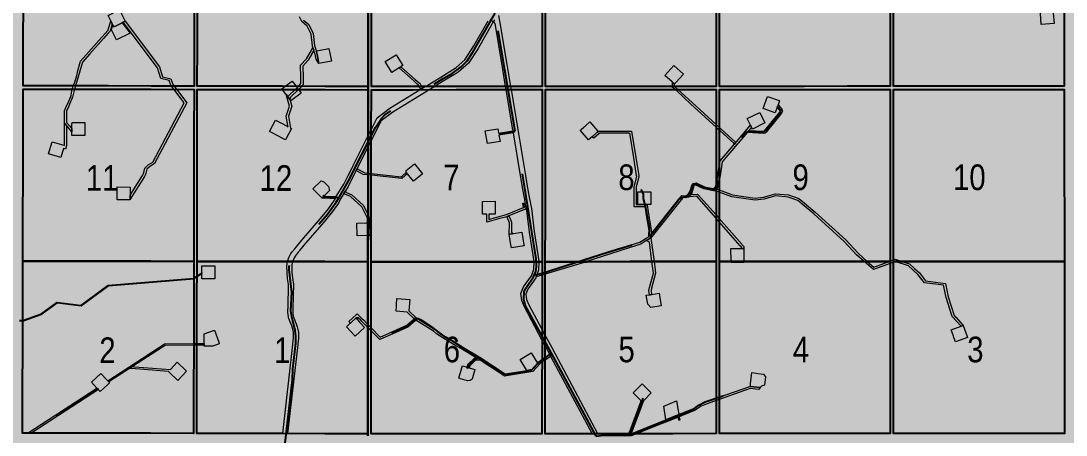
# Model space of a CAD drawing. Extents: x 351064 to 358960, y 6048061 to 6054858.
# Drawn here: x 352652.5 to 352978.3, y 6050756.5 to 6050885.6 of the extents above; entities that cross this region are included whole.
import ezdxf
from ezdxf.enums import TextEntityAlignment as Align

# ---------------------------------------------------------------- set-up
doc = ezdxf.new("R2010")
doc.units = 0
doc.header["$LTSCALE"] = 5
doc.linetypes.add('DASHED2', pattern=[9.525, 6.35, -3.175])
doc.layers.add('AS-ROUTEMAP', color=35, linetype='Continuous', lineweight=0)
doc.layers.add('RoadSeg', color=57, linetype='DASHED2')
doc.layers.add('Townships', color=57, linetype='Continuous')
doc.layers.add('ROUTE-MAP-BACKGROUND-H', color=7, linetype='Continuous', true_color=0xf0ebff)
doc.layers.add('Sections', color=7, linetype='Continuous', true_color=0xa75418)
doc.styles.add('120', font='ARIALN.TTF', dxfattribs={"height": 13})

msp = doc.modelspace()

# ---------------------------------------------------------------- hatches: boundary and pattern name
at = {"layer": 'ROUTE-MAP-BACKGROUND-H'}
h = msp.add_hatch(color=256, dxfattribs=at)
h.dxf.hatch_style = 1
h.paths.add_polyline_path([(352109.337, 6051083.716), (353736.796, 6051083.637), (353740.383, 6050432.833), (352105.91, 6050432.833)])

# ---------------------------------------------------------------- linework, layer by layer
at = {"layer": 'AS-ROUTEMAP', "flags": 128}
for points in [[(352682.372, 6050884.168), (352681.499, 6050883.725), (352681.143, 6050884.427), (352681.095, 6050884.522), (352680.993, 6050884.724), (352680.877, 6050884.952), (352680.545, 6050885.607), (352679.699, 6050887.274), (352679.689, 6050887.294), (352679.699, 6050887.299), (352680.997, 6050887.957), (352681.225, 6050888.073), (352681.296, 6050888.109), (352681.832, 6050888.381), (352683.256, 6050889.104), (352685.067, 6050885.535), (352685.001, 6050885.502), (352684.397, 6050885.196), (352684.077, 6050885.033), (352682.828, 6050884.399), (352682.372, 6050884.168)], [(352974.124, 6050889.156), (352974.502, 6050884.84), (352970.518, 6050884.492), (352970.344, 6050886.484), (352970.14, 6050888.808), (352974.124, 6050889.156)], [(352668.444, 6050851.948), (352668.44, 6050851.016), (352667.342, 6050852.29), (352666.912, 6050852.789), (352666.743, 6050852.986), (352666.077, 6050853.758), (352666.085, 6050855.786), (352666.065, 6050857.6), (352666.697, 6050859.118), (352667.175, 6050859.82), (352668.117, 6050862.045), (352668.204, 6050862.388), (352668.248, 6050863.237), (352668.536, 6050864.372), (352668.576, 6050864.527), (352668.831, 6050865.377), (352668.866, 6050865.494), (352669.266, 6050866.244), (352670.052, 6050868.862), (352670.133, 6050869.708), (352671.133, 6050873.039), (352677.777, 6050880.584), (352679.692, 6050882.758), (352679.707, 6050882.776), (352680.545, 6050885.607), (352680.877, 6050884.952), (352680.993, 6050884.724), (352680.306, 6050882.448), (352679.69, 6050881.748), (352678.277, 6050880.143), (352674.054, 6050875.346), (352671.73, 6050872.707), (352669.527, 6050865.375), (352669.225, 6050864.37), (352669.218, 6050864.349), (352668.592, 6050861.885), (352667.636, 6050859.625), (352667.311, 6050858.858), (352666.733, 6050857.491), (352666.751, 6050855.794), (352666.772, 6050853.971), (352666.78, 6050853.958), (352667.781, 6050852.791), (352668.21, 6050852.292), (352668.445, 6050852.018), (352668.444, 6050851.948)], [(352684.121, 6050885.01), (352686.528, 6050881.795), (352682.346, 6050879.672), (352680.725, 6050882.867), (352680.751, 6050882.913), (352681.143, 6050884.427), (352681.499, 6050883.725), (352682.372, 6050884.168), (352682.828, 6050884.399), (352684.077, 6050885.033), (352684.121, 6050885.01)], [(352691.049, 6050837.14), (352686.549, 6050830.082), (352686.552, 6050830.706), (352686.555, 6050831.331), (352690.461, 6050837.458), (352690.487, 6050837.514), (352690.876, 6050838.375), (352691.187, 6050839.728), (352692.219, 6050840.698), (352693.61, 6050841.588), (352703.447, 6050860.049), (352700.227, 6050864.303), (352699.465, 6050865.31), (352699.254, 6050865.59), (352698.77, 6050867.01), (352696.136, 6050867.656), (352695.117, 6050870.943), (352684.397, 6050885.196), (352685.001, 6050885.502), (352695.719, 6050871.251), (352696.661, 6050868.214), (352699.283, 6050867.571), (352699.85, 6050865.907), (352700.303, 6050865.309), (352701.065, 6050864.302), (352704.236, 6050860.111), (352694.116, 6050841.121), (352692.631, 6050840.169), (352691.791, 6050839.381), (352691.511, 6050838.161), (352691.217, 6050837.512), (352691.049, 6050837.14)], [(352736.534, 6050861.856), (352736.342, 6050861.14), (352736.047, 6050861.537), (352735.835, 6050861.822), (352735.938, 6050862.207), (352738.039, 6050864.234), (352738.615, 6050864.789), (352739.037, 6050865.196), (352739.052, 6050865.214), (352739.073, 6050865.237), (352739.781, 6050866.055), (352739.779, 6050867.976), (352739.679, 6050871.783), (352741.549, 6050873.793), (352742.641, 6050875.764), (352743.523, 6050877.358), (352743.789, 6050876.541), (352743.805, 6050876.491), (352743.224, 6050875.441), (352743.198, 6050875.393), (352742.093, 6050873.399), (352740.353, 6050871.528), (352740.445, 6050867.987), (352740.449, 6050865.807), (352739.954, 6050865.236), (352739.521, 6050864.737), (352739.217, 6050864.443), (352739.015, 6050864.249), (352738.998, 6050864.232), (352736.534, 6050861.856)], [(352749.303, 6050873.102), (352745.383, 6050872.308), (352744.925, 6050874.571), (352744.818, 6050875.097), (352744.636, 6050875.994), (352744.589, 6050876.228), (352744.817, 6050876.274), (352745.273, 6050876.367), (352748.509, 6050877.023), (352749.303, 6050873.102)], [(352770.364, 6050870.932), (352768.14, 6050869.563), (352766.044, 6050872.968), (352769.448, 6050875.064), (352771.545, 6050871.659), (352771.068, 6050871.367), (352770.957, 6050871.298), (352770.727, 6050871.156), (352770.364, 6050870.932)], [(352777.727, 6050864.644), (352777.158, 6050864.297), (352777.123, 6050864.354), (352776.604, 6050865.203), (352776.289, 6050865.718), (352776.04, 6050865.937), (352774.852, 6050866.982), (352770.364, 6050870.932), (352770.727, 6050871.156), (352770.957, 6050871.298), (352775.433, 6050867.359), (352776.621, 6050866.314), (352776.805, 6050866.151), (352777.385, 6050865.203), (352777.692, 6050864.701), (352777.727, 6050864.644)], [(352856.585, 6050866.389), (352856.161, 6050865.926), (352855.871, 6050866.192), (352855.604, 6050866.436), (352855.442, 6050866.584), (352853.212, 6050868.627), (352856.026, 6050871.699), (352858.975, 6050868.998), (352856.585, 6050866.389)], [(352739.855, 6050863.118), (352736.643, 6050860.734), (352736.342, 6050861.14), (352736.047, 6050861.537), (352735.793, 6050861.879), (352735.569, 6050862.181), (352735.226, 6050862.644), (352735.051, 6050862.884), (352735.032, 6050862.909), (352734.041, 6050864.241), (352733.917, 6050864.408), (352733.862, 6050864.482), (352733.917, 6050864.523), (352734.891, 6050865.245), (352737.074, 6050866.865), (352738.281, 6050865.239), (352738.432, 6050865.036), (352738.514, 6050864.924), (352738.715, 6050864.653), (352738.829, 6050864.5), (352738.92, 6050864.377), (352739.028, 6050864.232), (352739.855, 6050863.118)], [(352875.273, 6050847.652), (352874.775, 6050847.069), (352874.729, 6050847.3), (352874.7, 6050847.449), (352870.404, 6050851.373), (352870.189, 6050851.57), (352869.184, 6050852.495), (352861.339, 6050859.707), (352856.895, 6050863.763), (352856.387, 6050864.219), (352855.54, 6050864.98), (352855.551, 6050865.224), (352855.563, 6050865.496), (352855.604, 6050866.436), (352855.871, 6050866.192), (352856.161, 6050865.926), (352856.098, 6050865.285), (352856.165, 6050865.225), (352857.284, 6050864.219), (352857.295, 6050864.209), (352861.743, 6050860.15), (352869.185, 6050853.309), (352870.19, 6050852.385), (352870.81, 6050851.815), (352875.183, 6050847.82), (352875.252, 6050847.757), (352875.273, 6050847.652)], [(352735.915, 6050855.871), (352736.546, 6050852.221), (352736.84, 6050852.065), (352734.962, 6050848.534), (352733.898, 6050849.099), (352730.843, 6050850.725), (352730.019, 6050851.163), (352731.897, 6050854.694), (352732.721, 6050854.255), (352733.904, 6050853.626), (352735.097, 6050852.992), (352735.55, 6050852.751), (352735.801, 6050852.617), (352735.74, 6050852.968), (352735.23, 6050855.917), (352736.23, 6050859.077), (352735.622, 6050861.236), (352735.226, 6050862.644), (352735.569, 6050862.181), (352735.793, 6050861.879), (352736.047, 6050861.537), (352736.342, 6050861.14), (352736.925, 6050859.066), (352735.915, 6050855.871)], [(352888.666, 6050859.303), (352889.658, 6050858.119), (352889.859, 6050857.437), (352889.565, 6050856.816), (352884.778, 6050850.918), (352884.492, 6050850.668), (352884.042, 6050850.528), (352878.816, 6050850.775), (352878.953, 6050850.935), (352879.364, 6050851.416), (352883.957, 6050851.2), (352884.16, 6050851.263), (352884.297, 6050851.382), (352888.997, 6050857.173), (352889.148, 6050857.493), (352889.058, 6050857.797), (352888.329, 6050858.667), (352888.231, 6050858.677), (352887.616, 6050856.976), (352883.855, 6050858.333), (352885.213, 6050862.095), (352888.87, 6050860.775), (352888.974, 6050860.737), (352888.522, 6050859.485), (352888.464, 6050859.323), (352888.666, 6050859.303)], [(352884.384, 6050853.79), (352880.495, 6050851.881), (352880.227, 6050852.427), (352880.114, 6050852.658), (352879.907, 6050853.079), (352879.89, 6050853.114), (352878.88, 6050855.171), (352882.769, 6050857.08), (352884.384, 6050853.79)], [(352666.745, 6050852.289), (352666.764, 6050846.729), (352666.452, 6050845.675), (352665.813, 6050845.864), (352664.96, 6050842.989), (352661.126, 6050844.126), (352662.263, 6050847.959), (352665.925, 6050846.873), (352666.097, 6050846.823), (352666.08, 6050852.788), (352666.077, 6050853.758), (352666.743, 6050852.986), (352666.744, 6050852.789), (352666.745, 6050852.289)], [(352672.453, 6050853.923), (352672.436, 6050849.923), (352668.436, 6050849.94), (352668.44, 6050851.016), (352668.444, 6050851.948), (352668.445, 6050852.018), (352668.445, 6050852.289), (352668.447, 6050852.69), (352668.448, 6050852.792), (352668.449, 6050853.19), (352668.453, 6050853.939), (352672.453, 6050853.923)], [(352830.667, 6050849.593), (352829.404, 6050848.506), (352826.795, 6050851.536), (352827.098, 6050851.797), (352827.932, 6050852.515), (352828.134, 6050852.689), (352828.437, 6050852.95), (352829.825, 6050854.145), (352832.217, 6050851.367), (352832.182, 6050850.897), (352832.045, 6050850.78), (352831.683, 6050850.468), (352830.667, 6050849.593)], [(352870.065, 6050835.13), (352869.422, 6050833.254), (352869.368, 6050833.224), (352869.203, 6050833.13), (352869.178, 6050833.116), (352868.608, 6050832.791), (352868.552, 6050832.759), (352868.333, 6050832.635), (352865.344, 6050833.26), (352862.902, 6050834.416), (352862.356, 6050834.267), (352862.283, 6050834.214), (352861.599, 6050832.02), (352861.406, 6050831.754), (352861.189, 6050831.453), (352861.105, 6050831.336), (352861.023, 6050831.223), (352860.731, 6050830.818), (352860.493, 6050830.724), (352859.796, 6050830.448), (352858.818, 6050830.537), (352858.696, 6050830.382), (352850.09, 6050819.562), (352849.655, 6050819.015), (352849.221, 6050818.469), (352848.872, 6050818.031), (352848.92, 6050819.161), (352849.104, 6050819.393), (352849.538, 6050819.938), (352849.973, 6050820.485), (352857.908, 6050830.454), (352858.03, 6050830.608), (352858.151, 6050830.765), (352858.272, 6050830.921), (352858.515, 6050831.234), (352859.657, 6050831.128), (352859.698, 6050831.125), (352860.305, 6050831.366), (352860.536, 6050831.687), (352860.565, 6050831.727), (352860.995, 6050832.322), (352861.713, 6050834.625), (352862.065, 6050834.878), (352862.965, 6050835.123), (352865.557, 6050833.896), (352868.222, 6050833.339), (352868.874, 6050833.71), (352869.179, 6050834.6), (352869.415, 6050835.29), (352869.739, 6050837.409), (352870.186, 6050840.342), (352870.437, 6050841.991), (352874.775, 6050847.069), (352875.273, 6050847.652), (352875.314, 6050847.7), (352875.531, 6050847.954), (352879.907, 6050853.079), (352880.114, 6050852.658), (352880.227, 6050852.427), (352879.364, 6050851.416), (352878.953, 6050850.935), (352878.816, 6050850.775), (352876.023, 6050847.504), (352875.806, 6050847.251), (352871.068, 6050841.702), (352870.413, 6050837.41), (352870.185, 6050835.913), (352870.065, 6050835.13)], [(352801.395, 6050850.705), (352801.405, 6050850.642), (352805.194, 6050851.265), (352805.688, 6050851.346), (352805.89, 6050851.38), (352805.901, 6050851.309), (352805.918, 6050851.211), (352806, 6050850.722), (352805.799, 6050850.689), (352805.306, 6050850.608), (352801.513, 6050849.984), (352801.838, 6050848.011), (352797.892, 6050847.362), (352797.243, 6050851.308), (352801.189, 6050851.957), (352801.395, 6050850.705)], [(352842.865, 6050851.274), (352844.184, 6050842.984), (352845.092, 6050837.402), (352845.15, 6050837.042), (352844.303, 6050833.848), (352844.304, 6050833.455), (352844.305, 6050832.954), (352844.313, 6050829.791), (352844.313, 6050829.457), (352844.316, 6050828.349), (352844.816, 6050828.35), (352846.949, 6050828.355), (352847.066, 6050827.689), (352845.405, 6050827.685), (352845.371, 6050827.685), (352844.7, 6050827.683), (352844.658, 6050827.683), (352843.651, 6050827.681), (352843.647, 6050829.458), (352843.646, 6050829.792), (352843.639, 6050832.884), (352843.638, 6050833.289), (352843.638, 6050833.395), (352843.637, 6050833.934), (352844.47, 6050837.075), (352844.416, 6050837.401), (352843.526, 6050842.878), (352842.397, 6050849.974), (352842.351, 6050850.263), (352841.947, 6050850.608), (352836.066, 6050850.611), (352832.869, 6050850.613), (352832.676, 6050850.446), (352831.102, 6050849.089), (352830.667, 6050849.593), (352831.683, 6050850.468), (352832.045, 6050850.78), (352832.182, 6050850.897), (352832.626, 6050851.279), (352836.067, 6050851.277), (352842.397, 6050851.274), (352842.865, 6050851.274)], [(352777.01, 6050837.381), (352774.87, 6050835.642), (352773.458, 6050837.38), (352772.975, 6050837.974), (352772.968, 6050837.983), (352772.716, 6050838.293), (352772.669, 6050838.35), (352772.66, 6050838.362), (352772.558, 6050838.487), (352772.58, 6050838.7), (352772.606, 6050838.956), (352775.193, 6050841.058), (352777.715, 6050837.954), (352777.01, 6050837.381)], [(352767.4, 6050837.378), (352771.043, 6050836.976), (352771.509, 6050837.379), (352772.643, 6050838.363), (352772.66, 6050838.362), (352772.669, 6050838.35), (352772.716, 6050838.293), (352772.968, 6050837.983), (352772.272, 6050837.38), (352771.206, 6050836.455), (352764.481, 6050837.198), (352762.846, 6050837.377), (352761.687, 6050837.504), (352760.682, 6050837.614), (352759.141, 6050837.783), (352756.975, 6050838.933), (352756.992, 6050838.968), (352757.261, 6050839.502), (352757.275, 6050839.528), (352759.739, 6050838.221), (352760.682, 6050838.117), (352761.687, 6050838.007), (352764.536, 6050837.695), (352767.4, 6050837.378)], [(352686.567, 6050833.827), (352686.555, 6050831.331), (352686.552, 6050830.706), (352686.549, 6050830.082), (352686.547, 6050829.828), (352682.548, 6050829.847), (352682.568, 6050833.846), (352686.567, 6050833.827)], [(352746.415, 6050830.445), (352746.363, 6050830.394), (352743.552, 6050833.238), (352746.123, 6050835.78), (352746.957, 6050835.481), (352748.392, 6050833.994), (352748.691, 6050832.696), (352747.654, 6050831.671), (352747.254, 6050831.275), (352746.989, 6050831.013), (352746.958, 6050830.982), (352746.896, 6050830.921), (352746.415, 6050830.445)], [(352746.989, 6050831.013), (352748.81, 6050830.879), (352750.823, 6050830.917), (352750.81, 6050830.895), (352750.746, 6050830.75), (352750.524, 6050830.245), (352749.736, 6050830.23), (352748.791, 6050830.212), (352746.417, 6050830.39), (352746.363, 6050830.394), (352746.415, 6050830.445), (352746.896, 6050830.921), (352746.958, 6050830.982), (352746.989, 6050831.013)], [(352760.666, 6050822.683), (352760.57, 6050822.681), (352760.569, 6050822.713), (352760.52, 6050824.089), (352758.736, 6050827.637), (352755.295, 6050830.822), (352753.518, 6050831.592), (352753.128, 6050831.761), (352753.655, 6050832.62), (352753.787, 6050832.202), (352754.021, 6050832.101), (352755.665, 6050831.389), (352759.277, 6050828.044), (352760.669, 6050825.278), (352761.181, 6050824.258), (352761.236, 6050822.7), (352760.666, 6050822.683)], [(352846.949, 6050828.355), (352844.816, 6050828.35), (352844.814, 6050829.457), (352844.813, 6050829.79), (352844.807, 6050832.349), (352845.962, 6050832.352), (352846.154, 6050832.352), (352846.536, 6050832.353), (352846.727, 6050832.354), (352848.727, 6050832.358), (352848.81, 6050832.359), (352848.81, 6050832.275), (352848.815, 6050828.359), (352847.623, 6050828.357), (352847.604, 6050828.357), (352847.1, 6050828.356), (352847.085, 6050828.356), (352846.949, 6050828.355)], [(352863.429, 6050831.645), (352869.176, 6050825.113), (352870.181, 6050823.971), (352877.207, 6050815.986), (352877.354, 6050815.818), (352877.808, 6050815.301), (352877.813, 6050814.647), (352877.361, 6050814.644), (352877.216, 6050814.643), (352877.147, 6050814.643), (352877.144, 6050815.048), (352876.857, 6050815.374), (352876.71, 6050815.541), (352870.181, 6050822.962), (352869.176, 6050824.104), (352863.151, 6050830.953), (352860.893, 6050830.758), (352860.493, 6050830.724), (352860.731, 6050830.818), (352861.023, 6050831.223), (352861.105, 6050831.336), (352861.189, 6050831.453), (352861.408, 6050831.472), (352863.429, 6050831.645)], [(352874.277, 6050831.44), (352881.365, 6050830.353), (352883.936, 6050830.683), (352887.709, 6050831.717), (352891.778, 6050831.356), (352895.009, 6050830.208), (352896.637, 6050828.854), (352900.088, 6050825.984), (352909.591, 6050817.368), (352913.405, 6050813.167), (352916.306, 6050810.614), (352918.332, 6050808.832), (352923.153, 6050810.618), (352923.428, 6050810.72), (352924.433, 6050811.092), (352925.002, 6050811.303), (352927.106, 6050810.618), (352929.485, 6050809.844), (352931.019, 6050808.448), (352932.542, 6050807.063), (352934.448, 6050804.628), (352940.625, 6050803.787), (352941.512, 6050799.568), (352943.389, 6050793.751), (352943.838, 6050793.258), (352943.875, 6050793.219), (352946.18, 6050790.696), (352945.506, 6050790.452), (352942.776, 6050793.48), (352940.867, 6050799.396), (352940.069, 6050803.19), (352934.09, 6050804.004), (352932.051, 6050806.608), (352929.143, 6050809.254), (352925.017, 6050810.597), (352924.433, 6050810.381), (352923.428, 6050810.009), (352918.19, 6050808.07), (352915.298, 6050810.614), (352912.936, 6050812.692), (352909.119, 6050816.896), (352899.651, 6050825.481), (352896.637, 6050827.987), (352894.674, 6050829.62), (352891.635, 6050830.7), (352887.769, 6050831.043), (352884.067, 6050830.027), (352881.357, 6050829.68), (352874.111, 6050830.791), (352870.184, 6050832.218), (352869.347, 6050832.522), (352869.178, 6050832.584), (352868.608, 6050832.791), (352869.178, 6050833.116), (352869.203, 6050833.13), (352869.368, 6050833.224), (352869.563, 6050833.153), (352870.184, 6050832.927), (352874.277, 6050831.44)], [(352798.391, 6050825.365), (352798.395, 6050823.755), (352800.36, 6050824.284), (352800.878, 6050824.423), (352803.842, 6050825.22), (352809.152, 6050827.401), (352809.312, 6050827.466), (352809.406, 6050827.505), (352809.784, 6050827.66), (352809.942, 6050827.725), (352810.068, 6050827.051), (352809.91, 6050826.986), (352809.532, 6050826.831), (352809.437, 6050826.793), (352804.628, 6050824.821), (352804.063, 6050824.586), (352804.009, 6050824.571), (352801.412, 6050823.868), (352797.726, 6050822.87), (352797.72, 6050825.363), (352796.358, 6050825.36), (352796.348, 6050829.359), (352800.347, 6050829.369), (352800.357, 6050825.37), (352800.115, 6050825.369), (352799.73, 6050825.368), (352798.391, 6050825.365)], [(352809.312, 6050827.467), (352809.152, 6050827.401), (352808.9, 6050828.764), (352809.063, 6050828.794), (352809.162, 6050828.813), (352809.254, 6050828.314), (352809.386, 6050827.605), (352809.405, 6050827.505), (352809.312, 6050827.467)], [(352814.91, 6050806.39), (352813.142, 6050805.859), (352813.427, 6050806.641), (352814.91, 6050807.086), (352815.916, 6050807.388), (352826.545, 6050810.58), (352827.819, 6050810.963), (352836.107, 6050813.638), (352842.38, 6050815.666), (352845.455, 6050816.66), (352847.915, 6050818.215), (352848.219, 6050818.407), (352848.319, 6050820.3), (352847.418, 6050825.674), (352847.366, 6050825.982), (352847.066, 6050827.689), (352846.949, 6050828.355), (352847.085, 6050828.356), (352847.1, 6050828.356), (352847.604, 6050828.357), (352847.622, 6050828.357), (352847.677, 6050828.16), (352848.024, 6050826.094), (352848.973, 6050820.432), (352848.92, 6050819.161), (352848.872, 6050818.031), (352848.78, 6050817.973), (352848.359, 6050817.707), (352848.057, 6050817.517), (352847.404, 6050817.106), (352845.721, 6050816.045), (352842.379, 6050814.965), (352836.312, 6050813.004), (352828.806, 6050810.581), (352828.018, 6050810.327), (352815.915, 6050806.692), (352814.91, 6050806.39)], [(352805.655, 6050819.261), (352804.702, 6050819.11), (352804.748, 6050822.708), (352804.071, 6050824.416), (352804.009, 6050824.571), (352804.063, 6050824.586), (352804.628, 6050824.821), (352804.687, 6050824.672), (352804.875, 6050824.197), (352805.416, 6050822.831), (352805.376, 6050819.715), (352805.863, 6050819.294), (352805.655, 6050819.261)], [(352760.662, 6050818.684), (352757.352, 6050818.59), (352757.239, 6050822.587), (352760.163, 6050822.669), (352760.551, 6050822.68), (352760.57, 6050822.681), (352760.666, 6050822.683), (352761.236, 6050822.7), (352761.35, 6050818.703), (352760.662, 6050818.684)], [(352809.32, 6050815.514), (352805.371, 6050814.888), (352805.327, 6050815.161), (352804.702, 6050819.11), (352805.655, 6050819.261), (352805.863, 6050819.294), (352806.09, 6050819.329), (352808.651, 6050819.736), (352809.277, 6050815.787), (352809.32, 6050815.514)], [(352848.485, 6050800.24), (352848.442, 6050800.234), (352848.232, 6050801.556), (352848.392, 6050802.487), (352849.644, 6050806.985), (352849.17, 6050810.588), (352848.375, 6050816.647), (352848.196, 6050816.731), (352847.404, 6050817.106), (352848.057, 6050817.517), (352848.359, 6050817.707), (352848.78, 6050817.973), (352848.872, 6050818.031), (352848.985, 6050817.138), (352849.844, 6050810.588), (352850.063, 6050808.917), (352850.322, 6050806.939), (352849.043, 6050802.34), (352848.907, 6050801.552), (352849.1, 6050800.341), (352848.652, 6050800.271), (352848.637, 6050800.267), (352848.485, 6050800.24)], [(352877.844, 6050810.315), (352873.845, 6050810.287), (352873.842, 6050810.596), (352873.814, 6050814.619), (352876.717, 6050814.64), (352876.86, 6050814.641), (352877.147, 6050814.643), (352877.216, 6050814.643), (352877.361, 6050814.644), (352877.813, 6050814.647), (352877.842, 6050810.598), (352877.844, 6050810.315)], [(352712.948, 6050809.246), (352712.94, 6050805.247), (352708.941, 6050805.255), (352708.944, 6050806.723), (352708.945, 6050807.12), (352708.949, 6050809.254), (352712.948, 6050809.246)], [(352775.573, 6050793.192), (352775.074, 6050792.747), (352772.92, 6050794.837), (352769.447, 6050795.083), (352769.555, 6050796.602), (352769.59, 6050797.101), (352769.729, 6050799.072), (352773.718, 6050798.79), (352773.467, 6050795.235), (352775.573, 6050793.192)], [(352852.047, 6050796.767), (352848.888, 6050796.254), (352847.875, 6050797.306), (352847.427, 6050800.069), (352848.278, 6050800.208), (352848.323, 6050800.22), (352848.442, 6050800.234), (352848.485, 6050800.24), (352848.637, 6050800.267), (352848.652, 6050800.271), (352849.1, 6050800.341), (352849.143, 6050800.347), (352851.403, 6050800.714), (352851.519, 6050800.004), (352852.047, 6050796.767)], [(352759.617, 6050790.04), (352756.673, 6050787.334), (352753.967, 6050790.278), (352755.174, 6050791.388), (352755.194, 6050791.406), (352755.569, 6050791.75), (352756.911, 6050792.984), (352757.177, 6050792.695), (352757.687, 6050792.14), (352757.969, 6050791.833), (352758.308, 6050791.464), (352759.617, 6050790.04)], [(352757.664, 6050793.991), (352758.897, 6050792.739), (352759.247, 6050792.383), (352760.633, 6050790.976), (352761.637, 6050789.955), (352764.487, 6050787.061), (352767.493, 6050788.373), (352772.79, 6050790.716), (352775.074, 6050792.747), (352775.573, 6050793.192), (352781.515, 6050789.443), (352782.425, 6050788.543), (352785.213, 6050786.855), (352788.096, 6050785.141), (352790.432, 6050783.753), (352795.855, 6050780.532), (352794.589, 6050780.506), (352789.128, 6050783.752), (352788.096, 6050784.366), (352784.87, 6050786.283), (352782.012, 6050788.014), (352781.098, 6050788.918), (352775.642, 6050792.36), (352773.155, 6050790.148), (352767.761, 6050787.762), (352764.334, 6050786.267), (352761.636, 6050789.007), (352760.632, 6050790.027), (352758.771, 6050791.917), (352758.42, 6050792.273), (352757.681, 6050793.018), (352757.173, 6050793.031), (352756.967, 6050793.036), (352756.911, 6050792.984), (352755.569, 6050791.75), (352755.194, 6050791.406), (352754.743, 6050791.896), (352754.862, 6050792.006), (352757.159, 6050794.117), (352757.359, 6050794.301), (352757.664, 6050793.991)], [(352714.357, 6050784.959), (352712.349, 6050784.234), (352709.656, 6050784.205), (352709.651, 6050784.571), (352709.65, 6050784.705), (352709.646, 6050785.071), (352709.613, 6050788.03), (352712.83, 6050789.191), (352714.188, 6050785.429), (352714.357, 6050784.959)], [(352947.541, 6050786.935), (352943.781, 6050785.574), (352943.308, 6050786.88), (352943.127, 6050787.38), (352942.42, 6050789.334), (352945.506, 6050790.452), (352946.18, 6050790.696), (352947.012, 6050788.397), (352947.193, 6050787.897), (352947.314, 6050787.563), (352947.541, 6050786.935)], [(352686.383, 6050777.258), (352679.936, 6050773.087), (352679.866, 6050773.161), (352679.587, 6050773.457), (352690.321, 6050780.402), (352690.485, 6050780.508), (352690.976, 6050780.826), (352695.698, 6050783.881), (352697.328, 6050784.936), (352706.341, 6050785.035), (352707.346, 6050785.046), (352709.646, 6050785.071), (352709.65, 6050784.705), (352709.651, 6050784.571), (352707.345, 6050784.546), (352706.34, 6050784.535), (352697.478, 6050784.438), (352696.615, 6050783.879), (352687.302, 6050777.853), (352686.383, 6050777.258)], [(352812.057, 6050776.275), (352803.823, 6050774.944), (352803.329, 6050774.864), (352802.827, 6050775.192), (352795.666, 6050779.862), (352794.212, 6050779.832), (352792.438, 6050778.133), (352792.238, 6050777.447), (352792.069, 6050777.496), (352791.918, 6050777.539), (352791.598, 6050777.63), (352791.848, 6050778.49), (352793.938, 6050780.493), (352794.589, 6050780.506), (352795.856, 6050780.532), (352803.477, 6050775.563), (352810.196, 6050776.649), (352811.713, 6050776.895), (352813.488, 6050778.938), (352813.755, 6050779.245), (352814.892, 6050780.021), (352815.898, 6050780.708), (352816.496, 6050781.116), (352816.912, 6050781.4), (352817.192, 6050781.591), (352817.33, 6050781.685), (352817.487, 6050781.389), (352817.644, 6050781.094), (352817.507, 6050780.999), (352817.228, 6050780.808), (352816.812, 6050780.525), (352815.897, 6050779.9), (352814.891, 6050779.213), (352814.202, 6050778.743), (352812.057, 6050776.275)], [(352813.488, 6050778.938), (352811.713, 6050776.895), (352810.196, 6050776.65), (352808.151, 6050780.087), (352811.588, 6050782.131), (352813.488, 6050778.938)], [(352701.27, 6050779.191), (352704.176, 6050776.445), (352701.43, 6050773.539), (352698.718, 6050776.102), (352698.524, 6050776.285), (352687.038, 6050777.207), (352686.383, 6050777.258), (352687.302, 6050777.853), (352687.958, 6050777.801), (352699.111, 6050776.906), (352701.27, 6050779.191)], [(352679.469, 6050772.171), (352677.265, 6050770.091), (352676.74, 6050770.647), (352676.704, 6050770.685), (352676.338, 6050771.073), (352676.239, 6050771.177), (352674.52, 6050772.999), (352677.428, 6050775.744), (352679.355, 6050773.703), (352679.516, 6050773.531), (352679.587, 6050773.457), (352679.866, 6050773.161), (352679.936, 6050773.087), (352680.173, 6050772.836), (352679.932, 6050772.608), (352679.514, 6050772.214), (352679.469, 6050772.171)], [(352792.589, 6050773.533), (352791.72, 6050773.435), (352789.481, 6050774.077), (352789.044, 6050774.201), (352789.98, 6050777.465), (352790.146, 6050778.046), (352790.515, 6050777.941), (352791.598, 6050777.63), (352791.918, 6050777.539), (352792.069, 6050777.496), (352792.238, 6050777.447), (352793.992, 6050776.945), (352793.129, 6050773.934), (352792.589, 6050773.533)], [(352883.321, 6050771.79), (352882.966, 6050771.293), (352879.855, 6050771.657), (352879.878, 6050771.857), (352879.95, 6050772.474), (352880.358, 6050775.96), (352881.638, 6050775.811), (352882.176, 6050775.748), (352883.966, 6050775.539), (352884.564, 6050774.629), (352884.269, 6050772.108), (352883.321, 6050771.79)], [(352882.966, 6050771.293), (352882.525, 6050770.674), (352879.777, 6050770.995), (352870.164, 6050767.607), (352869.159, 6050767.253), (352865.548, 6050765.981), (352864.574, 6050765.559), (352862.469, 6050764.179), (352859.401, 6050762.932), (352858.927, 6050762.74), (352858.611, 6050762.611), (352858.14, 6050762.42), (352857.661, 6050762.225), (352857.408, 6050762.122), (352857.187, 6050762.032), (352853.234, 6050760.425), (352852.42, 6050760.104), (352844.579, 6050756.957), (352842.879, 6050756.956), (352852.181, 6050760.726), (352853.539, 6050761.269), (352857.078, 6050762.707), (352857.551, 6050762.9), (352858.029, 6050763.094), (352858.501, 6050763.286), (352858.817, 6050763.414), (352859.291, 6050763.607), (352862.094, 6050764.746), (352864.239, 6050766.141), (352865.305, 6050766.602), (352869.159, 6050767.96), (352870.164, 6050768.314), (352879.337, 6050771.547), (352879.701, 6050771.675), (352879.855, 6050771.657), (352882.966, 6050771.293)], [(352846.282, 6050766.92), (352846.168, 6050766.806), (352845.838, 6050767.136), (352843.337, 6050769.63), (352846.162, 6050772.462), (352848.993, 6050769.637), (352846.861, 6050767.505), (352846.583, 6050767.222), (352846.282, 6050766.92)], [(352676.704, 6050770.685), (352655.958, 6050757.156), (352655.349, 6050757.158), (352654.742, 6050757.159), (352676.239, 6050771.177), (352676.338, 6050771.073), (352676.704, 6050770.685)], [(352846.583, 6050767.222), (352842.688, 6050756.956), (352842.498, 6050756.956), (352842.351, 6050756.956), (352841.975, 6050756.956), (352842.352, 6050757.95), (352845.838, 6050767.136), (352846.168, 6050766.806), (352846.282, 6050766.92), (352846.583, 6050767.222)], [(352857.078, 6050762.707), (352853.539, 6050761.269), (352852.847, 6050765.546), (352856.862, 6050767.175), (352857.352, 6050764.121), (352857.455, 6050763.49), (352857.534, 6050763.007), (352857.551, 6050762.9), (352857.078, 6050762.707)], [(352857.833, 6050761.171), (352857.587, 6050761.131), (352857.568, 6050761.128), (352857.408, 6050762.122), (352857.661, 6050762.225), (352857.691, 6050762.04), (352857.833, 6050761.171)]]:
    msp.add_lwpolyline(points, close=True, dxfattribs=at)
for points in [[(352800.092, 6050885.951), (352799.705, 6050885.296), (352799.533, 6050885.004), (352799.279, 6050884.574), (352795.013, 6050877.014), (352791.989, 6050872.473), (352788.779, 6050869.64), (352788.169, 6050869.262), (352784.162, 6050866.784), (352781.572, 6050865.204), (352779.923, 6050864.198), (352768.396, 6050857.168), (352764.789, 6050854.437), (352761.698, 6050848.305), (352760.691, 6050846.306), (352757.424, 6050839.825), (352757.275, 6050839.528), (352757.261, 6050839.502), (352756.992, 6050838.968), (352756.975, 6050838.933), (352756.197, 6050837.385), (352754.467, 6050833.943), (352753.655, 6050832.62), (352753.128, 6050831.761), (352752.108, 6050830.098), (352751.526, 6050828.816), (352749.628, 6050826.154), (352747.077, 6050823.017), (352741.244, 6050816.326), (352739.397, 6050813.991), (352739.295, 6050813.871), (352738.967, 6050813.488), (352738.298, 6050812.706), (352737.974, 6050812.244), (352737.69, 6050811.756), (352737.449, 6050811.246), (352737.252, 6050810.718), (352737.221, 6050810.607), (352737.1, 6050810.174), (352736.994, 6050809.62), (352736.938, 6050809.077), (352736.994, 6050807.283), (352737.173, 6050805.471), (352737.491, 6050803.578), (352737.302, 6050796.148), (352737.248, 6050795.492), (352737.249, 6050794.886), (352737.299, 6050794.283), (352737.38, 6050793.8), (352737.398, 6050793.686), (352737.494, 6050793.31), (352737.547, 6050793.099), (352737.743, 6050792.527), (352737.997, 6050791.945), (352738.351, 6050791.147), (352738.645, 6050790.287), (352738.861, 6050789.404), (352738.997, 6050788.505), (352739.054, 6050787.598), (352739.029, 6050786.69), (352738.928, 6050785.822), (352738.698, 6050783.789), (352738.698, 6050783.789), (352735.659, 6050756.982), (352734.125, 6050756.985), (352737.165, 6050783.792), (352737.414, 6050785.995), (352737.508, 6050786.798), (352737.528, 6050787.571), (352737.48, 6050788.343), (352737.364, 6050789.108), (352737.18, 6050789.859), (352736.931, 6050790.591), (352736.603, 6050791.331), (352736.322, 6050791.973), (352736.085, 6050792.665), (352736.053, 6050792.79), (352735.93, 6050793.277), (352735.906, 6050793.373), (352735.785, 6050794.094), (352735.725, 6050794.822), (352735.724, 6050795.553), (352735.779, 6050796.229), (352735.964, 6050803.47), (352735.661, 6050805.27), (352735.472, 6050807.184), (352735.412, 6050809.132), (352735.485, 6050809.841), (352735.615, 6050810.522), (352735.639, 6050810.61), (352735.801, 6050811.19), (352736.044, 6050811.84), (352736.34, 6050812.467), (352736.689, 6050813.066), (352737.087, 6050813.634), (352737.907, 6050814.591), (352738.202, 6050814.936), (352740.072, 6050817.3), (352745.912, 6050823.999), (352748.415, 6050827.078), (352750.285, 6050829.701), (352750.301, 6050829.736), (352750.524, 6050830.245), (352750.746, 6050830.75), (352750.81, 6050830.895), (352750.823, 6050830.917), (352753.137, 6050834.684), (352754.498, 6050837.388), (352755.637, 6050839.651), (352755.933, 6050840.24), (352756.083, 6050840.537), (352760.694, 6050849.701), (352761.702, 6050851.699), (352763.588, 6050855.439), (352767.538, 6050858.429), (352776.996, 6050864.198), (352777.158, 6050864.297), (352777.727, 6050864.644), (352778.645, 6050865.203), (352783.364, 6050868.082), (352787.868, 6050870.867), (352788.171, 6050871.135), (352790.831, 6050873.483), (352793.712, 6050877.81), (352798.195, 6050885.65)], [(352740.577, 6050885.815), (352742.284, 6050884.443), (352743.616, 6050881.698), (352744.028, 6050877.963), (352744.421, 6050876.747), (352744.575, 6050876.272), (352744.589, 6050876.228), (352744.636, 6050875.994), (352744.818, 6050875.097), (352744.925, 6050874.571), (352745.383, 6050872.308), (352744.501, 6050873.684), (352744.298, 6050874.685), (352744.191, 6050875.212), (352744.142, 6050875.456), (352743.944, 6050876.066), (352743.805, 6050876.491), (352743.789, 6050876.541), (352743.523, 6050877.358), (352743.372, 6050877.822), (352742.966, 6050881.511), (352741.75, 6050884.017), (352740.042, 6050885.39), (352739.326, 6050886.87)], [(352801.411, 6050887.332), (352801.797, 6050885.027), (352804.075, 6050871.439), (352805.118, 6050865.211), (352805.286, 6050864.205), (352807.366, 6050851.79), (352809.778, 6050837.391), (352810.542, 6050832.827), (352811.034, 6050830.187), (352811.217, 6050829.204), (352811.339, 6050828.548), (352811.431, 6050828.055), (352811.612, 6050827.082), (352812.531, 6050819.963), (352813.982, 6050810.727), (352813.977, 6050810.577), (352813.88, 6050807.881), (352813.427, 6050806.641), (352813.142, 6050805.859), (352813.001, 6050805.473), (352810.524, 6050802.031), (352809.927, 6050800.446), (352810.093, 6050798.814), (352810.819, 6050797.11), (352814.898, 6050789.472), (352815.903, 6050787.592), (352817.948, 6050783.762), (352818.998, 6050781.797), (352825.145, 6050770.289), (352832.268, 6050756.952), (352830.734, 6050756.951), (352830.545, 6050756.951), (352823.802, 6050769.571), (352817.8, 6050780.799), (352817.654, 6050781.079), (352817.642, 6050781.093), (352817.487, 6050781.389), (352817.33, 6050781.685), (352816.221, 6050783.762), (352815.9, 6050784.362), (352814.896, 6050786.243), (352809.444, 6050796.452), (352808.601, 6050798.429), (352808.375, 6050800.648), (352809.17, 6050802.757), (352811.642, 6050806.193), (352812.366, 6050808.177), (352812.452, 6050810.576), (352812.454, 6050810.635), (352811.023, 6050819.748), (352810.153, 6050826.482), (352810.106, 6050826.845), (352810.097, 6050826.893), (352810.068, 6050827.051), (352809.942, 6050827.725), (352809.913, 6050827.885), (352809.821, 6050828.378), (352809.719, 6050828.925), (352809.536, 6050829.908), (352809.042, 6050832.561), (352808.233, 6050837.39), (352806, 6050850.722), (352805.918, 6050851.211), (352805.902, 6050851.309), (352805.89, 6050851.38), (352805.863, 6050851.539), (352803.742, 6050864.205), (352803.573, 6050865.21), (352802.572, 6050871.187), (352800.295, 6050884.775), (352800.084, 6050884.961), (352799.705, 6050885.296), (352799.648, 6050885.346), (352798.74, 6050886.147)], [(352652.072, 6050792.303), (352653.077, 6050792.342), (352653.244, 6050792.348), (352658.728, 6050794.267), (352663.74, 6050797.946), (352671.185, 6050797.008), (352679.564, 6050803.13), (352679.674, 6050803.21), (352706.341, 6050805.436), (352706.37, 6050805.455), (352707.376, 6050806.106), (352708.945, 6050807.12), (352708.944, 6050806.723), (352707.376, 6050805.708), (352706.452, 6050805.111), (352706.369, 6050805.104), (352679.794, 6050802.886), (352679.563, 6050802.717), (352679.563, 6050802.717), (352671.275, 6050796.66), (352663.831, 6050797.599), (352658.885, 6050793.969), (352653.307, 6050792.017), (352653.077, 6050792.008), (352652.071, 6050791.969)]]:
    msp.add_lwpolyline(points, dxfattribs=at)
at = {"layer": 'RoadSeg', "flags": 128}
for points in [[(352751.713, 6050830.556), (352754.667, 6050835.742), (352763.033, 6050852.385), (352764.921, 6050855.206), (352765.86, 6050856.2), (352768.835, 6050858.285), (352778.704, 6050864.233), (352784.077, 6050867.653), (352786.901, 6050869.2), (352789.743, 6050871.281), (352791.624, 6050873.168), (352793.416, 6050875.82), (352800.306, 6050888.053)], [(352806.55, 6050851.249), (352800.306, 6050888.053)], [(352848.36, 6050818.485), (352849.302, 6050819.345), (352857.441, 6050829.879), (352858.554, 6050830.611), (352859.881, 6050830.849), (352860.731, 6050831.473), (352861.333, 6050832.557), (352861.856, 6050834.139), (352862.339, 6050834.72), (352863.407, 6050834.683), (352865.403, 6050833.673), (352867.888, 6050833.076), (352868.719, 6050833.166), (352869.11, 6050833.511), (352869.52, 6050834.323), (352870.024, 6050836.538), (352869.916, 6050836.835), (352870.198, 6050838.644), (352870.138, 6050839.609), (352870.557, 6050841.288), (352870.968, 6050842.067), (352874.718, 6050846.274), (352878.458, 6050850.782), (352879.215, 6050851.137), (352883.922, 6050850.97), (352884.806, 6050851.529), (352885.095, 6050851.937), (352889.191, 6050856.855), (352889.344, 6050857.326), (352889.229, 6050857.856), (352888.162, 6050859.026)], [(352801.536, 6050850.473), (352806.55, 6050851.249)], [(352812.615, 6050806.602), (352812.956, 6050807.512), (352813.216, 6050808.92), (352813.112, 6050811.418), (352810.552, 6050827.652), (352806.55, 6050851.249)], [(352737.394, 6050777.997), (352738.157, 6050785.188), (352738.198, 6050787.29), (352738.014, 6050789.052), (352736.925, 6050793.39), (352736.672, 6050795.25), (352736.942, 6050801.027), (352736.176, 6050808.074), (352736.15, 6050808.974), (352736.38, 6050810.281), (352737.414, 6050812.645), (352739.982, 6050816.152), (352748.091, 6050825.385), (352750.82, 6050829.097), (352751.713, 6050830.556)], [(352751.713, 6050830.556), (352748.414, 6050830.463), (352747.173, 6050830.728), (352746.727, 6050831.182)], [(352848.36, 6050818.485), (352848.387, 6050821.053), (352847.228, 6050827.823), (352846.592, 6050830.273), (352846.551, 6050831.739), (352845.848, 6050833.019)], [(352812.615, 6050806.602), (352813.15, 6050806.551), (352814.708, 6050806.862), (352835.758, 6050813.659), (352842.602, 6050815.721), (352845.704, 6050816.876), (352848.36, 6050818.485)], [(352817.845, 6050782.04), (352810.284, 6050795.865), (352809.714, 6050797.15), (352809.231, 6050798.903), (352809.402, 6050801.109), (352809.87, 6050802.256), (352812.269, 6050805.859), (352812.615, 6050806.602)], [(352794.973, 6050780.726), (352787.196, 6050785.675), (352784.892, 6050786.977), (352781.179, 6050789.74), (352777.305, 6050792.298), (352776.358, 6050792.771), (352775.893, 6050792.691), (352773.418, 6050790.621), (352765.573, 6050787.364), (352765.005, 6050787.415), (352763.922, 6050787.984), (352758.459, 6050793.666), (352758.02, 6050793.853), (352757.623, 6050793.742), (352756.945, 6050792.956)], [(352794.973, 6050780.726), (352798.535, 6050778.593), (352802.818, 6050775.713), (352803.96, 6050775.412), (352810.102, 6050776.386), (352811.724, 6050776.799), (352813.828, 6050779.025), (352817.845, 6050782.04)], [(352831.848, 6050756.193), (352817.845, 6050782.04)], [(352791.603, 6050777.263), (352792.201, 6050778.514), (352793.433, 6050779.749), (352794.973, 6050780.726)], [(352676.12, 6050670.121), (352688.238, 6050682.602), (352696.245, 6050691.899), (352699.243, 6050695.552), (352699.43, 6050696.024), (352699.824, 6050696.235), (352703.207, 6050700.432), (352714.647, 6050713.328), (352716.859, 6050716.458), (352720.907, 6050723.075), (352725.458, 6050731.941), (352728.857, 6050739.107), (352731.386, 6050743.98), (352733.711, 6050749.048), (352734.499, 6050751.838), (352734.982, 6050754.786), (352737.146, 6050773.788), (352737.319, 6050777.094)], [(352737.319, 6050777.094), (352737.394, 6050777.997)], [(352623.757, 6050736.433), (352626.435, 6050738.41), (352634.815, 6050743.949), (352650.536, 6050754.064), (352662.188, 6050761.797), (352676.537, 6050770.873)], [(352842.11, 6050756.516), (352842.71, 6050756.5), (352844.921, 6050757.329), (352857.346, 6050762.516), (352860.382, 6050763.636), (352862.582, 6050764.865), (352863.755, 6050765.832), (352865.794, 6050766.823), (352872.3, 6050769.075), (352873.03, 6050769.196), (352873.258, 6050769.402), (352874.549, 6050769.739), (352875.502, 6050770.233), (352878.012, 6050771.071), (352879.671, 6050771.385), (352880.073, 6050771.296), (352881.736, 6050771.476)], [(352842.11, 6050756.516), (352842.677, 6050757.666), (352843.1, 6050759.212), (352845.937, 6050766.195), (352846.419, 6050768.043)], [(352831.848, 6050756.193), (352833.942, 6050756.452), (352840.78, 6050756.379), (352842.11, 6050756.516)]]:
    msp.add_lwpolyline(points, dxfattribs=at)
at = {"layer": 'Sections', "flags": 128}
for points in [[(352706.509, 6050878.342), (352706.491, 6050865.272), (352693.095, 6050865.301), (352679.699, 6050865.33), (352666.303, 6050865.359), (352653.243, 6050865.387), (352653.266, 6050878.457), (352653.29, 6050891.863), (352653.314, 6050905.268), (352653.338, 6050918.673), (352666.394, 6050918.645), (352679.785, 6050918.616), (352693.176, 6050918.587), (352706.567, 6050918.558), (352706.548, 6050905.153), (352706.528, 6050891.748)], [(352760.76, 6050878.249), (352760.746, 6050865.176), (352747.35, 6050865.199), (352733.954, 6050865.223), (352720.557, 6050865.247), (352707.496, 6050865.27), (352707.515, 6050878.341), (352707.534, 6050891.746), (352707.553, 6050905.151), (352707.572, 6050918.557), (352720.629, 6050918.537), (352734.02, 6050918.516), (352747.411, 6050918.495), (352760.803, 6050918.475), (352760.788, 6050905.066), (352760.774, 6050891.658)], [(352814.994, 6050878.263), (352814.985, 6050865.19), (352801.593, 6050865.187), (352788.201, 6050865.183), (352774.809, 6050865.179), (352761.752, 6050865.176), (352761.765, 6050878.249), (352761.78, 6050891.658), (352761.794, 6050905.066), (352761.808, 6050918.475), (352774.86, 6050918.478), (352788.247, 6050918.481), (352801.634, 6050918.484), (352815.022, 6050918.487), (352815.012, 6050905.079), (352815.003, 6050891.671)], [(352869.228, 6050878.277), (352869.224, 6050865.205), (352855.832, 6050865.202), (352842.44, 6050865.198), (352829.048, 6050865.194), (352815.991, 6050865.191), (352816, 6050878.263), (352816.009, 6050891.671), (352816.018, 6050905.079), (352816.027, 6050918.487), (352829.079, 6050918.49), (352842.466, 6050918.493), (352855.853, 6050918.496), (352869.24, 6050918.499), (352869.236, 6050905.091), (352869.232, 6050891.684)], [(352923.459, 6050878.296), (352923.46, 6050865.225), (352910.068, 6050865.22), (352896.677, 6050865.214), (352883.286, 6050865.21), (352870.229, 6050865.206), (352870.233, 6050878.277), (352870.237, 6050891.685), (352870.242, 6050905.092), (352870.246, 6050918.499), (352883.297, 6050918.502), (352896.684, 6050918.506), (352910.07, 6050918.51), (352923.457, 6050918.514), (352923.457, 6050905.108), (352923.458, 6050891.702)], [(352977.687, 6050878.298), (352977.693, 6050865.226), (352964.302, 6050865.226), (352950.911, 6050865.226), (352937.521, 6050865.225), (352924.465, 6050865.225), (352924.464, 6050878.296), (352924.464, 6050891.702), (352924.463, 6050905.108), (352924.462, 6050918.515), (352937.513, 6050918.515), (352950.899, 6050918.516), (352964.285, 6050918.516), (352977.67, 6050918.517), (352977.676, 6050905.11), (352977.682, 6050891.704)], [(352706.432, 6050824.051), (352706.413, 6050810.646), (352693.012, 6050810.675), (352679.611, 6050810.704), (352666.211, 6050810.732), (352653.145, 6050810.761), (352653.169, 6050824.166), (352653.193, 6050837.571), (352653.217, 6050850.976), (352653.241, 6050864.382), (352666.301, 6050864.354), (352679.697, 6050864.325), (352693.093, 6050864.296), (352706.489, 6050864.267), (352706.47, 6050850.862), (352706.451, 6050837.456)], [(352760.703, 6050823.945), (352760.689, 6050810.536), (352747.287, 6050810.563), (352733.886, 6050810.59), (352720.484, 6050810.617), (352707.418, 6050810.644), (352707.437, 6050824.049), (352707.456, 6050837.454), (352707.475, 6050850.86), (352707.495, 6050864.265), (352720.556, 6050864.242), (352733.952, 6050864.218), (352747.349, 6050864.194), (352760.745, 6050864.17), (352760.731, 6050850.762), (352760.717, 6050837.353)], [(352814.957, 6050823.961), (352814.948, 6050810.554), (352801.551, 6050810.549), (352788.154, 6050810.545), (352774.756, 6050810.541), (352761.694, 6050810.536), (352761.708, 6050823.945), (352761.722, 6050837.353), (352761.736, 6050850.762), (352761.751, 6050864.17), (352774.808, 6050864.174), (352788.2, 6050864.178), (352801.592, 6050864.181), (352814.984, 6050864.185), (352814.975, 6050850.777), (352814.966, 6050837.369)], [(352869.211, 6050823.978), (352869.207, 6050810.571), (352855.81, 6050810.567), (352842.413, 6050810.563), (352829.016, 6050810.558), (352815.954, 6050810.554), (352815.963, 6050823.962), (352815.972, 6050837.37), (352815.981, 6050850.777), (352815.99, 6050864.185), (352829.047, 6050864.189), (352842.439, 6050864.192), (352855.831, 6050864.196), (352869.223, 6050864.2), (352869.219, 6050850.793), (352869.215, 6050837.386)], [(352923.462, 6050824.001), (352923.463, 6050810.595), (352910.067, 6050810.588), (352896.671, 6050810.582), (352883.274, 6050810.577), (352870.212, 6050810.572), (352870.217, 6050823.979), (352870.221, 6050837.386), (352870.225, 6050850.793), (352870.229, 6050864.2), (352883.285, 6050864.204), (352896.677, 6050864.209), (352910.068, 6050864.214), (352923.46, 6050864.219), (352923.461, 6050850.813), (352923.461, 6050837.407)], [(352977.711, 6050824.002), (352977.716, 6050810.595), (352964.321, 6050810.595), (352950.925, 6050810.595), (352937.529, 6050810.595), (352924.469, 6050810.595), (352924.468, 6050824.001), (352924.467, 6050837.407), (352924.466, 6050850.813), (352924.465, 6050864.219), (352937.521, 6050864.22), (352950.912, 6050864.22), (352964.303, 6050864.221), (352977.693, 6050864.221), (352977.699, 6050850.814), (352977.705, 6050837.408)], [(352706.355, 6050770.43), (352706.336, 6050757.025), (352692.931, 6050757.054), (352679.526, 6050757.083), (352666.12, 6050757.111), (352653.05, 6050757.139), (352653.074, 6050770.545), (352653.098, 6050783.95), (352653.122, 6050797.355), (352653.145, 6050810.761), (352666.211, 6050810.732), (352679.611, 6050810.704), (352693.012, 6050810.675), (352706.413, 6050810.646), (352706.393, 6050797.24), (352706.374, 6050783.835)], [(352760.646, 6050770.31), (352760.633, 6050756.902), (352747.226, 6050756.932), (352733.82, 6050756.962), (352720.413, 6050756.993), (352707.342, 6050757.022), (352707.361, 6050770.428), (352707.38, 6050783.833), (352707.399, 6050797.238), (352707.418, 6050810.644), (352720.484, 6050810.617), (352733.886, 6050810.59), (352747.287, 6050810.563), (352760.689, 6050810.536), (352760.675, 6050797.127), (352760.66, 6050783.719)], [(352814.921, 6050770.33), (352814.912, 6050756.922), (352801.51, 6050756.917), (352788.108, 6050756.912), (352774.705, 6050756.907), (352761.638, 6050756.902), (352761.652, 6050770.311), (352761.666, 6050783.719), (352761.68, 6050797.128), (352761.694, 6050810.536), (352774.756, 6050810.541), (352788.154, 6050810.545), (352801.551, 6050810.549), (352814.948, 6050810.554), (352814.939, 6050797.146), (352814.93, 6050783.738)], [(352869.195, 6050770.35), (352869.191, 6050756.943), (352855.789, 6050756.938), (352842.387, 6050756.933), (352828.985, 6050756.928), (352815.918, 6050756.923), (352815.927, 6050770.331), (352815.935, 6050783.738), (352815.945, 6050797.146), (352815.954, 6050810.554), (352829.016, 6050810.558), (352842.413, 6050810.563), (352855.81, 6050810.567), (352869.207, 6050810.571), (352869.203, 6050797.164), (352869.199, 6050783.757)], [(352923.466, 6050770.376), (352923.467, 6050756.97), (352910.066, 6050756.963), (352896.665, 6050756.956), (352883.263, 6050756.949), (352870.197, 6050756.943), (352870.201, 6050770.35), (352870.204, 6050783.758), (352870.208, 6050797.165), (352870.212, 6050810.572), (352883.274, 6050810.577), (352896.671, 6050810.582), (352910.067, 6050810.588), (352923.463, 6050810.595), (352923.464, 6050797.188), (352923.465, 6050783.782)], [(352977.734, 6050770.376), (352977.74, 6050756.969), (352964.339, 6050756.97), (352950.939, 6050756.97), (352937.538, 6050756.97), (352924.473, 6050756.97), (352924.471, 6050770.376), (352924.47, 6050783.782), (352924.47, 6050797.189), (352924.469, 6050810.595), (352937.529, 6050810.595), (352950.925, 6050810.595), (352964.321, 6050810.595), (352977.716, 6050810.595), (352977.722, 6050797.189), (352977.728, 6050783.782)]]:
    msp.add_lwpolyline(points, close=True, dxfattribs=at)
at = {"layer": 'Townships', "flags": 128}
for points in [[(352625.87, 6051080.268), (352652.624, 6051080.21), (352653.629, 6051080.208), (352680.048, 6051080.151), (352706.801, 6051080.094), (352707.807, 6051080.093), (352734.224, 6051080.071), (352760.976, 6051080.049), (352760.947, 6051053.231), (352760.918, 6051026.413), (352760.889, 6050999.596), (352760.861, 6050973.114), (352760.86, 6050972.109), (352760.831, 6050945.292), (352760.803, 6050918.475), (352760.774, 6050891.658), (352760.746, 6050865.176), (352760.745, 6050864.17), (352760.717, 6050837.353), (352760.689, 6050810.536), (352760.66, 6050783.719), (352760.633, 6050756.902), (352760.632, 6050756.231)], [(352760.632, 6050756.231), (352760.633, 6050756.902), (352760.66, 6050783.719), (352760.689, 6050810.536), (352760.717, 6050837.353), (352760.745, 6050864.17), (352760.746, 6050865.176), (352760.774, 6050891.658)]]:
    msp.add_lwpolyline(points, dxfattribs=at)

# ---------------------------------------------------------------- texts
at = {"layer": 'RoadSeg', "style": '120'}
for s, height, p in [('11', 8.0015, (352677.842, 6050836.647)), ('12', 8.0015, (352732.004, 6050836.631)), ('7', 8.002, (352786.703, 6050836.841)), ('8', 8.002, (352841.247, 6050836.86)), ('9', 8.002, (352895.543, 6050836.869)), ('10', 8.0015, (352948.091, 6050836.86)), ('2', 8.002, (352679.497, 6050782.956)), ('1', 8.002, (352733.983, 6050782.972)), ('6', 8.002, (352786.848, 6050783.176)), ('5', 8.002, (352841.294, 6050783.201)), ('4', 8.002, (352895.638, 6050783.166)), ('3', 8.002, (352949.985, 6050783.185))]:
    msp.add_text(s, height=height, dxfattribs=at).set_placement(p, align=Align.MIDDLE_CENTER)

doc.saveas('drawing.dxf')
